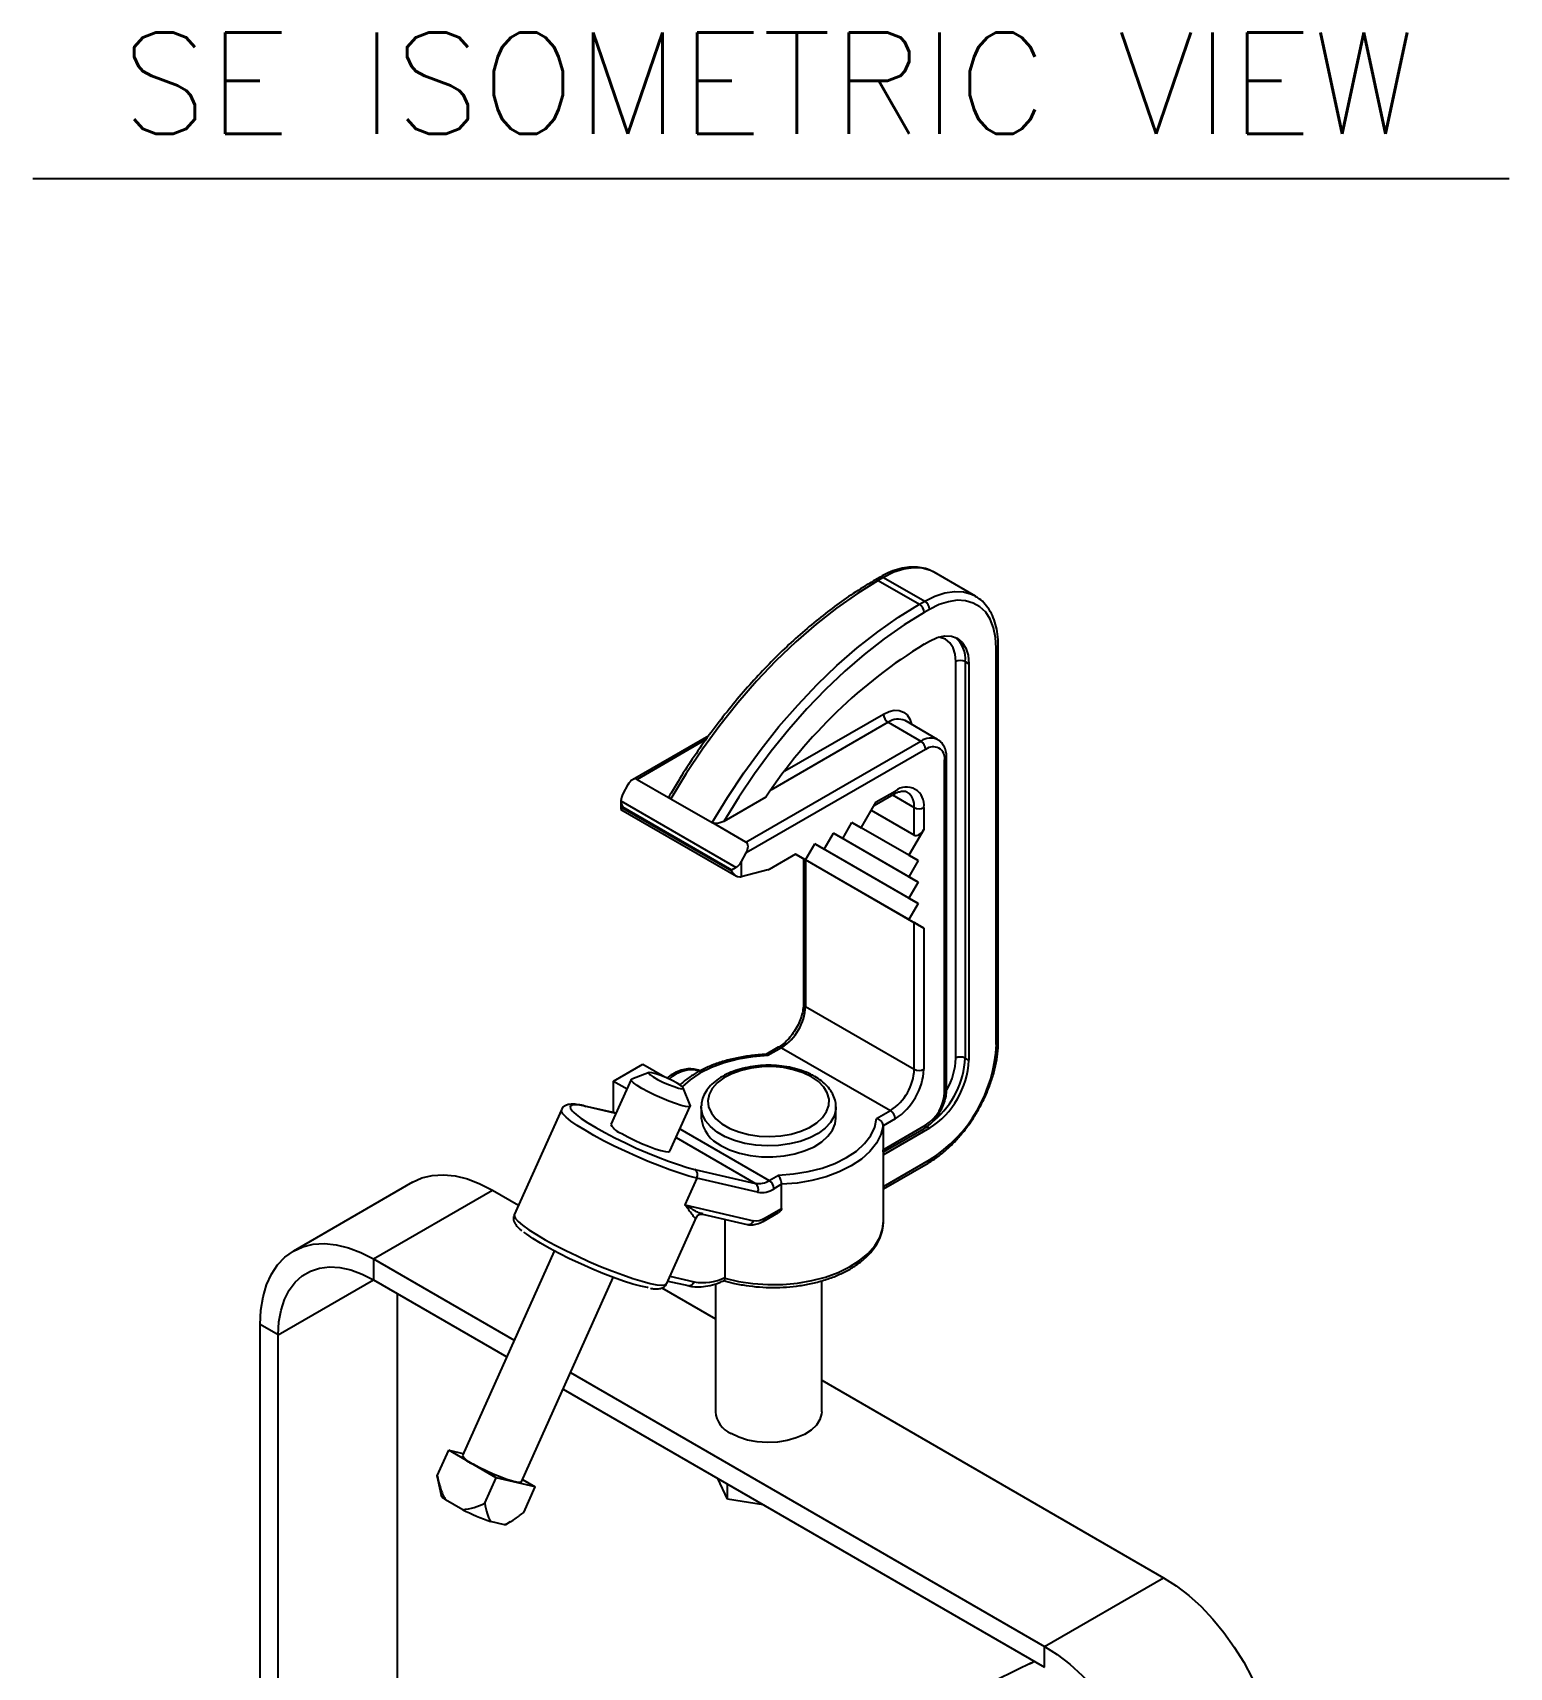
# Model space of a CAD drawing. Extents: x 14.8 to 109.8, y 1.6 to 86.6.
# Drawn here: x 70.4 to 81.36, y 74.1 to 86.24 of the extents above; entities that cross this region are included whole.
import ezdxf
from ezdxf.enums import TextEntityAlignment as Align

# ---------------------------------------------------------------- set-up
doc = ezdxf.new("R2010")
doc.units = 0
doc.header["$MEASUREMENT"] = 0
doc.layers.add('OBJECT', color=7, linetype='CONTINUOUS')
doc.styles.get("Standard").update_dxf_attribs({"font": 'SIMPLEX'})

msp = doc.modelspace()

# ---------------------------------------------------------------- linework, layer by layer
at = {"layer": 'OBJECT', "color": 1}
msp.add_line((70.399, 85.154), (81.361, 85.154), dxfattribs=at)
at = {"layer": 'OBJECT'}
for p, q in [((76.691, 82.195), (76.651, 82.172)), ((76.716, 82.192), (76.676, 82.169)), ((76.676, 82.169), (76.982, 81.993)), ((76.716, 82.192), (77.022, 82.016)), ((77.397, 82.053), (77.091, 82.23)), ((76.982, 81.993), (77.022, 82.016)), ((77.057, 81.955), (77.017, 81.932)), ((77.017, 81.697), (77.057, 81.72)), ((77.552, 78.725), (77.552, 81.669)), ((77.567, 78.746), (77.567, 81.689)), ((77.251, 78.623), (77.251, 81.567)), ((77.322, 81.567), (77.349, 81.551)), ((77.322, 81.567), (77.322, 78.623)), ((77.349, 81.551), (77.349, 78.608)), ((75.983, 80.756), (76.714, 81.178)), ((76.75, 81.117), (75.878, 80.613)), ((76.75, 81.117), (76.992, 80.977)), ((77.117, 80.989), (76.875, 81.129)), ((75.418, 81.017), (74.851, 80.69)), ((75.397, 80.988), (74.886, 80.693)), ((75.694, 80.227), (76.992, 80.977)), ((77.028, 80.915), (75.696, 80.147)), ((77.169, 78.37), (77.169, 80.834)), ((77.184, 78.391), (77.184, 80.854)), ((74.886, 80.693), (75.137, 80.548)), ((74.818, 80.654), (74.78, 80.586)), ((76.646, 80.499), (76.792, 80.584)), ((76.661, 80.525), (76.802, 80.606)), ((76.781, 80.578), (76.943, 80.484)), ((74.766, 80.535), (74.766, 80.47)), ((74.766, 80.533), (75.622, 80.039)), ((74.766, 80.47), (75.623, 79.975)), ((75.588, 80.02), (74.78, 80.486)), ((74.78, 80.486), (74.78, 80.479)), ((74.78, 80.479), (75.588, 80.013)), ((75.137, 80.548), (75.443, 80.372)), ((75.842, 80.562), (75.529, 80.381)), ((76.55, 80.334), (76.661, 80.525)), ((76.943, 80.28), (76.625, 80.463)), ((76.943, 80.28), (76.943, 80.484)), ((77.014, 80.484), (77.014, 80.321)), ((75.694, 80.227), (75.443, 80.372)), ((76.412, 80.254), (76.481, 80.374)), ((76.481, 80.374), (76.55, 80.334)), ((76.55, 80.334), (76.481, 80.374)), ((76.904, 80.13), (76.481, 80.373)), ((76.973, 80.09), (76.481, 80.373)), ((76.137, 80.095), (76.206, 80.214)), ((76.904, 79.811), (76.205, 80.214)), ((76.973, 79.771), (76.205, 80.214)), ((76.206, 80.214), (76.274, 80.175)), ((76.274, 80.175), (76.206, 80.214)), ((76.274, 80.175), (76.343, 80.294)), ((76.343, 80.294), (76.412, 80.254)), ((76.412, 80.254), (76.343, 80.294)), ((76.904, 79.97), (76.343, 80.294)), ((76.973, 79.931), (76.343, 80.294)), ((77.014, 80.321), (76.904, 80.13)), ((75.659, 80.079), (75.696, 80.147)), ((76.062, 80.138), (75.866, 80.025)), ((76.062, 80.138), (76.137, 80.095)), ((76.137, 80.095), (76.062, 80.138)), ((76.904, 79.652), (76.062, 80.138)), ((76.121, 80.104), (76.062, 80.138)), ((76.121, 80.104), (76.121, 79.028)), ((76.943, 79.629), (76.136, 80.095)), ((76.136, 80.095), (76.136, 79.008)), ((76.904, 80.13), (76.973, 80.09)), ((76.973, 80.09), (76.904, 79.97)), ((75.588, 80.013), (75.588, 80.02)), ((75.659, 80.079), (75.659, 79.97)), ((75.856, 80.021), (75.659, 79.97)), ((76.904, 79.97), (76.973, 79.931)), ((76.973, 79.931), (76.904, 79.811)), ((76.904, 79.811), (76.973, 79.771)), ((76.973, 79.771), (76.904, 79.652)), ((76.904, 79.652), (77.014, 79.588)), ((76.943, 78.541), (76.943, 79.629)), ((77.014, 79.588), (77.014, 78.541)), ((76.136, 79.008), (76.943, 78.541)), ((75.934, 78.704), (75.841, 78.65)), ((75.959, 78.701), (75.857, 78.642)), ((75.959, 78.701), (76.767, 78.235)), ((74.711, 78.453), (74.929, 78.578)), ((74.976, 78.516), (74.846, 78.468)), ((74.929, 78.578), (75.091, 78.484)), ((77.322, 78.623), (77.349, 78.608)), ((74.842, 78.465), (74.692, 78.13)), ((74.711, 78.453), (74.811, 78.395)), ((74.711, 78.219), (74.711, 78.453)), ((75.09, 78.484), (75.091, 78.484)), ((75.091, 78.484), (75.091, 78.483)), ((75.28, 78.274), (75.229, 78.403)), ((74.73, 78.214), (74.498, 78.268)), ((74.729, 78.213), (74.507, 78.265)), ((75.13, 77.933), (75.28, 78.268)), ((75.362, 78.261), (75.362, 78.269)), ((74.324, 78.241), (73.973, 77.461)), ((75.362, 78.261), (75.362, 78.179)), ((76.362, 78.179), (76.362, 78.261)), ((76.664, 78.176), (76.767, 78.235)), ((76.802, 78.174), (76.713, 78.122)), ((75.175, 78.035), (75.765, 77.694)), ((75.204, 78.098), (75.867, 77.716)), ((76.713, 77.944), (77.028, 78.125)), ((76.713, 78.122), (76.713, 77.944)), ((76.714, 77.928), (77.017, 78.102)), ((77.057, 78.103), (76.715, 77.906)), ((77.037, 78.115), (77.057, 78.103)), ((76.715, 77.415), (76.715, 77.928)), ((75.314, 77.798), (75.765, 77.694)), ((76.715, 77.671), (77.057, 77.868)), ((76.715, 77.654), (77.047, 77.845)), ((73.218, 77.702), (72.334, 77.192)), ((75.329, 77.733), (75.241, 77.535)), ((75.78, 77.629), (75.329, 77.733)), ((75.867, 77.716), (75.936, 77.756)), ((75.958, 77.687), (75.902, 77.654)), ((75.958, 77.508), (75.958, 77.687)), ((72.929, 77.133), (73.813, 77.643)), ((73.813, 77.643), (74.005, 77.532)), ((75.106, 76.952), (75.327, 77.444)), ((75.241, 77.535), (75.75, 77.417)), ((75.337, 77.456), (75.338, 77.458)), ((75.371, 77.466), (75.703, 77.389)), ((75.537, 77.428), (75.537, 76.994)), ((75.821, 77.412), (75.936, 77.478)), ((75.831, 77.435), (75.958, 77.508)), ((74.271, 77.192), (73.589, 75.675)), ((72.929, 77.133), (73.973, 76.53)), ((72.929, 77.133), (72.929, 76.978)), ((72.222, 76.569), (72.929, 76.977)), ((72.929, 76.978), (73.918, 76.407)), ((74.027, 75.479), (74.709, 76.996)), ((75.114, 76.969), (75.264, 76.935)), ((75.13, 77.005), (75.31, 76.963)), ((75.467, 76.949), (75.467, 75.999)), ((75.537, 76.994), (75.536, 76.99)), ((76.257, 75.999), (76.257, 76.972)), ((73.106, 72.766), (73.106, 76.875)), ((75.069, 76.918), (75.467, 76.688)), ((72.222, 76.569), (72.088, 76.647)), ((72.088, 72.401), (72.088, 76.647)), ((72.222, 72.357), (72.222, 76.569)), ((74.391, 76.289), (77.911, 74.257)), ((76.257, 76.232), (78.795, 74.767)), ((74.336, 76.166), (77.911, 74.102)), ((73.402, 75.523), (73.487, 75.713)), ((73.84, 75.509), (73.487, 75.713)), ((73.487, 75.713), (73.595, 75.688)), ((73.409, 75.491), (73.402, 75.523)), ((73.407, 75.494), (73.43, 75.379)), ((73.755, 75.319), (73.84, 75.509)), ((74.13, 75.442), (73.84, 75.509)), ((74.035, 75.496), (74.13, 75.442)), ((75.556, 75.349), (75.484, 75.503)), ((74.045, 75.252), (74.13, 75.442)), ((75.556, 75.349), (75.556, 75.461)), ((73.591, 75.271), (73.464, 75.345)), ((75.822, 75.307), (75.556, 75.349)), ((73.901, 75.16), (73.797, 75.185)), ((73.912, 75.163), (73.946, 75.183)), ((77.911, 74.257), (78.795, 74.767)), ((77.837, 74.144), (77.794, 74.124)), ((77.911, 74.102), (77.911, 74.257))]:
    msp.add_line(p, q, dxfattribs=at)
at = {"layer": 'OBJECT', "flags": 128}
for points in [[(76.676, 82.169), (76.521, 82.073), (76.367, 81.965), (76.214, 81.845), (76.064, 81.714), (75.916, 81.573), (75.773, 81.422), (75.634, 81.262), (75.5, 81.093), (75.372, 80.918), (75.251, 80.736), (75.137, 80.548)], [(77.091, 82.23), (77.064, 82.243), (77.003, 82.261), (76.937, 82.264), (76.866, 82.254), (76.792, 82.23), (76.716, 82.192)], [(77.022, 82.016), (77.097, 82.053), (77.171, 82.078), (77.242, 82.088), (77.309, 82.084), (77.369, 82.067), (77.4, 82.052)], [(75.443, 80.372), (75.557, 80.559), (75.678, 80.741), (75.806, 80.917), (75.939, 81.085), (76.078, 81.245), (76.222, 81.397), (76.369, 81.538), (76.52, 81.669), (76.672, 81.789), (76.827, 81.897), (76.982, 81.993)], [(77.017, 81.932), (76.868, 81.84), (76.719, 81.736), (76.572, 81.621), (76.427, 81.496), (76.285, 81.36), (76.146, 81.216), (76.012, 81.063), (75.882, 80.902), (75.758, 80.734), (75.64, 80.56), (75.529, 80.381)], [(77.552, 81.669), (77.547, 81.747), (77.532, 81.818), (77.508, 81.881), (77.474, 81.933), (77.431, 81.974), (77.381, 82.002), (77.325, 82.019), (77.263, 82.022), (77.197, 82.012), (77.128, 81.99), (77.057, 81.955)], [(77.057, 81.72), (77.114, 81.746), (77.169, 81.758), (77.219, 81.756), (77.263, 81.74), (77.299, 81.71), (77.326, 81.667), (77.343, 81.614), (77.349, 81.551)], [(77.251, 81.567), (77.246, 81.622), (77.232, 81.669), (77.208, 81.706), (77.176, 81.733), (77.137, 81.747), (77.123, 81.749)], [(76.714, 81.178), (76.756, 81.197), (76.795, 81.206), (76.832, 81.205), (76.864, 81.193), (76.891, 81.171), (76.91, 81.14), (76.922, 81.102)], [(75.857, 78.642), (75.745, 78.634), (75.636, 78.617), (75.533, 78.59), (75.438, 78.555), (75.352, 78.513), (75.279, 78.463), (75.222, 78.412)], [(75.183, 78.438), (75.146, 78.458), (75.105, 78.477), (75.063, 78.494), (75.026, 78.508), (74.996, 78.515), (74.978, 78.517), (74.974, 78.512), (74.983, 78.5), (75.005, 78.485), (75.038, 78.466), (75.077, 78.446), (75.12, 78.427), (75.16, 78.412), (75.194, 78.401), (75.218, 78.397), (75.229, 78.399), (75.226, 78.407), (75.211, 78.42), (75.183, 78.438)], [(76.18, 78.485), (76.118, 78.515), (76.048, 78.538), (75.972, 78.553), (75.892, 78.561), (75.812, 78.56), (75.732, 78.55), (75.658, 78.533), (75.589, 78.508), (75.53, 78.477), (75.481, 78.44), (75.444, 78.398), (75.421, 78.354), (75.412, 78.307), (75.417, 78.261), (75.437, 78.216), (75.471, 78.173), (75.516, 78.135), (75.574, 78.102), (75.64, 78.076), (75.713, 78.056), (75.791, 78.045), (75.872, 78.042), (75.952, 78.047), (76.029, 78.06), (76.101, 78.082), (76.165, 78.11), (76.22, 78.144), (76.263, 78.184), (76.293, 78.227), (76.309, 78.272), (76.311, 78.319), (76.298, 78.365), (76.272, 78.409), (76.232, 78.449), (76.18, 78.485)], [(75.28, 78.274), (75.28, 78.268), (75.269, 78.263), (75.246, 78.265), (75.213, 78.273), (75.17, 78.286), (75.122, 78.304), (75.07, 78.326), (75.017, 78.349), (74.967, 78.374), (74.922, 78.399), (74.886, 78.421), (74.859, 78.44), (74.845, 78.456), (74.842, 78.465), (74.846, 78.468)], [(74.507, 78.265), (74.46, 78.274), (74.424, 78.277), (74.401, 78.274), (74.39, 78.265), (74.391, 78.25), (74.406, 78.23), (74.416, 78.22)], [(74.498, 78.268), (74.5, 78.268), (74.507, 78.265)], [(75.329, 77.733), (75.271, 77.748), (75.204, 77.769), (75.13, 77.794), (75.051, 77.824), (74.968, 77.857), (74.883, 77.893), (74.798, 77.932), (74.716, 77.971), (74.637, 78.011), (74.564, 78.05), (74.499, 78.088), (74.442, 78.124), (74.395, 78.156), (74.359, 78.185), (74.335, 78.209), (74.324, 78.229), (74.324, 78.241)], [(74.416, 78.22), (74.433, 78.205), (74.471, 78.176), (74.521, 78.143), (74.58, 78.108), (74.647, 78.071), (74.721, 78.032), (74.799, 77.994), (74.88, 77.956), (74.962, 77.921), (75.043, 77.888), (75.12, 77.859), (75.192, 77.833), (75.258, 77.813), (75.314, 77.798)], [(76.362, 78.262), (76.361, 78.242), (76.348, 78.194), (76.322, 78.147), (76.282, 78.104), (76.23, 78.065), (76.168, 78.032), (76.096, 78.006), (76.018, 77.987), (75.936, 77.975), (75.851, 77.972), (75.767, 77.977), (75.685, 77.991), (75.609, 78.012), (75.54, 78.04), (75.48, 78.075), (75.431, 78.115), (75.394, 78.159), (75.371, 78.206), (75.362, 78.255), (75.362, 78.261)], [(75.508, 77.975), (75.573, 77.943), (75.646, 77.919), (75.726, 77.901), (75.809, 77.892), (75.894, 77.891), (75.978, 77.898), (76.058, 77.914), (76.133, 77.937), (76.2, 77.966), (76.257, 78.003), (76.303, 78.044), (76.337, 78.089), (76.356, 78.136), (76.362, 78.179)], [(75.936, 77.756), (76.048, 77.764), (76.156, 77.781), (76.259, 77.808), (76.355, 77.842), (76.44, 77.885), (76.514, 77.934), (76.574, 77.989), (76.62, 78.049), (76.65, 78.111), (76.664, 78.176)], [(74.772, 78.064), (74.816, 78.039), (74.866, 78.014), (74.919, 77.991), (74.971, 77.969), (75.02, 77.951), (75.062, 77.938), (75.096, 77.93), (75.119, 77.928), (75.129, 77.933), (75.13, 77.933)], [(76.713, 78.122), (76.696, 78.056), (76.663, 77.992), (76.614, 77.931), (76.551, 77.874), (76.475, 77.824), (76.387, 77.78), (76.29, 77.743), (76.184, 77.715), (76.073, 77.696), (75.958, 77.687)], [(73.218, 77.702), (73.288, 77.734), (73.365, 77.752), (73.448, 77.757), (73.535, 77.749), (73.626, 77.727), (73.719, 77.691), (73.813, 77.643)], [(73.973, 77.461), (73.972, 77.453), (73.981, 77.435), (74.002, 77.411), (74.036, 77.383), (74.082, 77.35), (74.138, 77.314), (74.204, 77.276), (74.277, 77.236), (74.357, 77.195), (74.441, 77.155), (74.527, 77.115), (74.614, 77.078), (74.699, 77.044), (74.78, 77.014), (74.855, 76.988), (74.924, 76.967), (74.983, 76.952), (75.032, 76.942), (75.069, 76.939), (75.094, 76.942), (75.106, 76.952), (75.106, 76.952)], [(75.327, 77.444), (75.327, 77.444), (75.324, 77.439)], [(75.536, 76.99), (75.639, 76.966), (75.746, 76.95), (75.857, 76.943), (75.967, 76.944), (76.077, 76.954), (76.183, 76.972), (76.284, 76.999), (76.378, 77.033), (76.463, 77.074), (76.538, 77.121), (76.601, 77.174), (76.651, 77.231), (76.687, 77.291), (76.708, 77.354), (76.715, 77.415)], [(74.968, 76.919), (74.962, 76.92), (74.913, 76.93), (74.853, 76.947), (74.785, 76.968), (74.711, 76.995), (74.632, 77.025), (74.55, 77.059), (74.467, 77.096), (74.385, 77.134), (74.307, 77.173), (74.234, 77.212), (74.169, 77.249), (74.112, 77.284), (74.066, 77.316), (74.044, 77.333)], [(72.088, 76.647), (72.093, 76.752), (72.109, 76.851), (72.135, 76.94), (72.171, 77.02), (72.217, 77.089), (72.271, 77.147), (72.334, 77.192), (72.405, 77.224), (72.481, 77.242), (72.564, 77.247), (72.651, 77.239), (72.742, 77.216), (72.835, 77.181), (72.929, 77.133)], [(72.222, 76.569), (72.227, 76.665), (72.243, 76.753), (72.268, 76.832), (72.303, 76.902), (72.347, 76.961), (72.4, 77.008), (72.46, 77.043), (72.527, 77.065), (72.601, 77.074), (72.678, 77.069), (72.76, 77.051), (72.844, 77.021), (72.929, 76.978)], [(76.257, 75.999), (76.256, 75.983), (76.243, 75.94), (76.217, 75.899), (76.178, 75.862), (76.128, 75.83), (76.067, 75.804), (76, 75.785), (75.927, 75.774), (75.852, 75.771), (75.778, 75.776), (75.706, 75.789), (75.64, 75.81), (75.583, 75.838)], [(74.027, 75.479), (74.027, 75.478), (74.016, 75.474), (73.993, 75.476), (73.96, 75.484), (73.918, 75.497), (73.869, 75.515), (73.817, 75.536), (73.764, 75.56), (73.714, 75.585), (73.669, 75.609)], [(73.901, 75.16), (73.909, 75.162), (73.912, 75.163)], [(78.795, 74.767), (78.889, 74.707), (78.982, 74.635), (79.073, 74.552), (79.16, 74.46), (79.242, 74.36), (79.319, 74.252), (79.39, 74.139), (79.452, 74.021), (79.507, 73.901), (79.553, 73.779), (79.589, 73.658), (79.615, 73.538), (79.631, 73.422), (79.636, 73.31)], [(77.911, 74.257), (78.005, 74.196), (78.098, 74.124), (78.189, 74.042), (78.276, 73.95), (78.358, 73.849), (78.435, 73.742), (78.506, 73.629), (78.569, 73.511), (78.623, 73.391), (78.669, 73.269), (78.705, 73.148), (78.731, 73.028), (78.747, 72.911), (78.752, 72.799)]]:
    msp.add_lwpolyline(points, dxfattribs=at)
at = {"layer": 'OBJECT'}
for centre, radius, start, end in [((76.662, 82.149), 0.0251, 54.3807, 114.2932), ((76.702, 82.172), 0.0251, 54.3782, 114.3115), ((76.94, 81.928), 0.0768, 2.6045, 57.3956), ((76.981, 81.951), 0.0768, 2.6045, 57.3956), ((78.983, 78.485), 3.765, 121.4644, 146.5293), ((77.109, 81.586), 0.214, 354.8659, 48.9021), ((77.542, 81.692), 0.0251, 294.3766, 354.289), ((77.286, 81.499), 0.0769, 62.6097, 117.3904), ((76.791, 81.181), 0.0768, 182.6054, 237.3947), ((76.823, 81.014), 0.126, 65.6924, 125.6178), ((77.066, 80.874), 0.126, 66.0986, 125.5824), ((76.951, 80.912), 0.0768, 2.6063, 57.3938), ((77.083, 80.848), 0.0873, 350.7861, 129.2029), ((77.159, 80.856), 0.0243, 293.158, 355.537), ((76.779, 80.603), 0.0232, 302.8729, 8.4389), ((76.885, 80.505), 0.131, 350.7859, 129.2032), ((76.818, 80.496), 0.126, 354.3918, 54.1622), ((76.979, 80.552), 0.0769, 242.61, 297.3901), ((75.846, 80.058), 0.038, 285.068, 300.5406), ((75.752, 79.025), 0.384, 302.6055, 357.3946), ((76.146, 79.03), 0.0251, 185.696, 245.6237), ((75.945, 78.684), 0.0226, 50.5752, 118.1303), ((76.482, 78.772), 1.072, 302.4873, 357.5127), ((77.286, 78.555), 0.0769, 62.6097, 117.3904), ((77.542, 78.748), 0.0251, 294.3747, 354.3056), ((75.294, 78.288), 0.248, 77.4943, 133.3683), ((76.56, 78.559), 0.384, 302.6055, 357.3946), ((76.554, 78.562), 0.461, 302.6054, 357.3946), ((76.979, 78.61), 0.0769, 242.61, 297.3901), ((76.716, 78.637), 0.633, 302.6055, 357.3945), ((76.676, 78.657), 0.646, 310.1677, 357.0363), ((76.735, 78.64), 0.517, 330.7363, 358.1148), ((77.159, 78.393), 0.0251, 294.3742, 354.3057), ((76.862, 78.384), 0.307, 302.6054, 357.3947), ((75.613, 78.205), 0.252, 185.7958, 245.5245), ((76.725, 78.17), 0.0768, 2.6054, 57.3947), ((74.819, 78.202), 0.146, 209.5334, 251.2102), ((77.005, 78.122), 0.0225, 301.7934, 9.5184), ((75.284, 77.757), 0.0515, 332.1983, 53.7032), ((77.032, 77.866), 0.0252, 305.7059, 5.6207), ((75.788, 77.835), 0.143, 260.7682, 303.3009), ((75.735, 77.653), 0.0515, 332.1995, 53.7015), ((75.825, 77.651), 0.0768, 2.6054, 57.3947), ((75.808, 77.798), 0.172, 260.7686, 303.3012), ((75.368, 77.419), 0.0488, 129.6186, 155.8393), ((75.709, 77.432), 0.0437, 262.6029, 339.9196), ((75.768, 77.53), 0.114, 260.7679, 303.3014), ((75.806, 77.432), 0.0252, 305.7048, 5.6207), ((75.269, 76.978), 0.0437, 262.6053, 339.9172), ((75.376, 77.32), 0.363, 259.4931, 296.1916), ((75.657, 76.013), 0.19, 184.2516, 247.0687), ((73.716, 75.747), 0.146, 209.5321, 251.2111), ((73.501, 75.416), 0.0804, 207.0494, 242.3051), ((74.354, 76.794), 1.703, 243.3874, 250.9033)]:
    msp.add_arc(centre, radius, start, end, dxfattribs=at)
for centre, major_axis, ratio, start_param, end_param in [((74.853, 80.633), (0.0326, 0.0603), 0.595383, 6.266291, 7.837087), ((74.816, 80.566), (0.0348, 0.0642), 0.558702, 1.555919, 2.373106), ((74.816, 80.506), (-0.0354, 0.0612), 0.577335, 0.817147, 1.570756), ((74.816, 80.499), (0.05, 0.0289), 0.00007, 2.356154, 3.141633), ((75.661, 80.167), (0.0326, 0.0603), 0.595383, 4.695495, 6.266291), ((76.979, 80.341), (0.0354, 0.0612), 0.577335, 3.141633, 4.71243), ((76.171, 80.075), (0.05, -0.0289), 0.00007, 2.356235, 3.141633), ((75.623, 80.04), (0.05, 0.0289), 0.00007, 1.602545, 2.356154), ((75.623, 80.033), (-0.0354, 0.0612), 0.577335, 1.570756, 2.871515), ((75.623, 80.1), (0.0348, 0.0642), 0.558702, 3.880325, 4.697512), ((75.623, 79.991), (0.0498, -0.0096), 0.40502, 5.305495, 5.575531), ((76.979, 79.609), (0.05, -0.0289), 0.00007, 0.785439, 2.356235)]:
    msp.add_ellipse(centre, major_axis=major_axis, ratio=ratio, start_param=start_param, end_param=end_param, dxfattribs=at)
for points, knots in [([(77.088, 82.23), (77.081, 82.234), (77.058, 82.249), (77.012, 82.262), (76.952, 82.271), (76.887, 82.267), (76.819, 82.253), (76.754, 82.229), (76.711, 82.205), (76.691, 82.195)], [0, 0, 0, 0, 0.058518, 0.215686, 0.373147, 0.532784, 0.695403, 0.860601, 1, 1, 1, 1]), ([(76.651, 82.172), (76.627, 82.157), (76.556, 82.116), (76.439, 82.039), (76.3, 81.938), (76.164, 81.828), (76.029, 81.71), (75.897, 81.583), (75.769, 81.448), (75.643, 81.307), (75.523, 81.158), (75.406, 81.004), (75.295, 80.844), (75.203, 80.701), (75.15, 80.612), (75.13, 80.578)], [0, 0, 0, 0, 0.0435066, 0.1260649, 0.2086154, 0.2911484, 0.3736619, 0.4561557, 0.5386305, 0.6210883, 0.7035316, 0.7859629, 0.8683851, 0.9508015, 1, 1, 1, 1]), ([(77.567, 81.689), (77.567, 81.704), (77.566, 81.745), (77.557, 81.809), (77.538, 81.879), (77.51, 81.941), (77.472, 81.993), (77.435, 82.03), (77.408, 82.045), (77.399, 82.05)], [0, 0, 0, 0, 0.0889084, 0.2572681, 0.4256737, 0.5929425, 0.7577649, 0.9192088, 1, 1, 1, 1]), ([(77.184, 80.854), (77.183, 80.863), (77.182, 80.887), (77.174, 80.922), (77.155, 80.956), (77.135, 80.979), (77.12, 80.986), (77.116, 80.988)], [0, 0, 0, 0, 0.157817, 0.42263, 0.67188, 0.910616, 1, 1, 1, 1]), ([(75.137, 80.548), (75.134, 80.55), (75.129, 80.554), (75.126, 80.563), (75.126, 80.571), (75.13, 80.576), (75.131, 80.578)], [0, 0, 0, 0, 0.244481, 0.487819, 0.83094, 1, 1, 1, 1]), ([(76.792, 80.584), (76.798, 80.587), (76.816, 80.596), (76.843, 80.605), (76.869, 80.606), (76.884, 80.604), (76.89, 80.599), (76.891, 80.598)], [0, 0, 0, 0, 0.137343, 0.399134, 0.661422, 0.933845, 1, 1, 1, 1]), ([(75.529, 80.381), (75.52, 80.377), (75.505, 80.37), (75.482, 80.365), (75.464, 80.365), (75.451, 80.368), (75.445, 80.371), (75.443, 80.372)], [0, 0, 0, 0, 0.35028, 0.585229, 0.760499, 0.899707, 1, 1, 1, 1]), ([(76.121, 79.028), (76.121, 79.021), (76.12, 78.999), (76.114, 78.959), (76.098, 78.909), (76.075, 78.858), (76.046, 78.81), (76.012, 78.767), (75.976, 78.732), (75.949, 78.713), (75.936, 78.705), (75.934, 78.704)], [0, 0, 0, 0, 0.067195, 0.19703, 0.328082, 0.46016, 0.592763, 0.725247, 0.856829, 0.979682, 1, 1, 1, 1]), ([(75.844, 78.651), (75.832, 78.65), (75.787, 78.649), (75.709, 78.64), (75.612, 78.623), (75.519, 78.599), (75.432, 78.568), (75.352, 78.531), (75.28, 78.487), (75.231, 78.451), (75.209, 78.429), (75.205, 78.424)], [0, 0, 0, 0, 0.045696, 0.176697, 0.307863, 0.439212, 0.570818, 0.70274, 0.834993, 0.9675, 1, 1, 1, 1]), ([(75.844, 78.651), (75.846, 78.65), (75.85, 78.65), (75.855, 78.645), (75.857, 78.642), (75.857, 78.642)], [0, 0, 0, 0, 0.530261, 0.989366, 1, 1, 1, 1]), ([(77.047, 77.845), (77.059, 77.853), (77.095, 77.874), (77.153, 77.917), (77.22, 77.977), (77.283, 78.045), (77.343, 78.119), (77.396, 78.199), (77.444, 78.283), (77.485, 78.37), (77.518, 78.459), (77.544, 78.547), (77.56, 78.635), (77.566, 78.701), (77.567, 78.737), (77.567, 78.746)], [0, 0, 0, 0, 0.044818, 0.129353, 0.213789, 0.298089, 0.382269, 0.466368, 0.550437, 0.634532, 0.718694, 0.802982, 0.887454, 0.972156, 1, 1, 1, 1]), ([(75.351, 78.528), (75.348, 78.53), (75.332, 78.539), (75.297, 78.544), (75.25, 78.544), (75.201, 78.531), (75.152, 78.509), (75.121, 78.486), (75.106, 78.476)], [0, 0, 0, 0, 0.045001, 0.232065, 0.420731, 0.616209, 0.819185, 1, 1, 1, 1]), ([(76.205, 78.488), (76.195, 78.493), (76.164, 78.51), (76.108, 78.533), (76.036, 78.553), (75.96, 78.566), (75.881, 78.572), (75.802, 78.57), (75.724, 78.56), (75.65, 78.543), (75.581, 78.52), (75.518, 78.489), (75.463, 78.452), (75.419, 78.409), (75.386, 78.362), (75.367, 78.315), (75.364, 78.284), (75.363, 78.27)], [0, 0, 0, 0, 0.0373973, 0.1075507, 0.1775581, 0.2473896, 0.3170933, 0.3867622, 0.4564946, 0.5263782, 0.5965294, 0.6670494, 0.7379687, 0.8090385, 0.8794097, 0.9479365, 1, 1, 1, 1]), ([(76.361, 78.262), (76.361, 78.267), (76.363, 78.288), (76.353, 78.325), (76.332, 78.373), (76.298, 78.416), (76.257, 78.455), (76.222, 78.477), (76.205, 78.488)], [0, 0, 0, 0, 0.0508616, 0.2386046, 0.4263748, 0.6182505, 0.8159799, 1, 1, 1, 1]), ([(77.017, 78.102), (77.025, 78.107), (77.047, 78.121), (77.08, 78.15), (77.115, 78.193), (77.145, 78.241), (77.167, 78.292), (77.181, 78.343), (77.183, 78.375), (77.184, 78.391)], [0, 0, 0, 0, 0.084369, 0.238909, 0.392869, 0.546381, 0.700223, 0.855221, 1, 1, 1, 1]), ([(74.498, 78.268), (74.489, 78.27), (74.463, 78.276), (74.424, 78.282), (74.391, 78.282), (74.364, 78.277), (74.343, 78.266), (74.327, 78.252), (74.325, 78.241), (74.324, 78.239)], [0, 0, 0, 0, 0.117538, 0.351744, 0.597237, 0.736943, 0.856577, 0.970837, 1, 1, 1, 1]), ([(76.713, 78.122), (76.712, 78.127), (76.711, 78.136), (76.704, 78.15), (76.693, 78.162), (76.679, 78.171), (76.669, 78.175), (76.664, 78.176), (76.664, 78.176)], [0, 0, 0, 0, 0.19777, 0.395372, 0.598085, 0.812872, 0.995764, 1, 1, 1, 1]), ([(76.714, 77.928), (76.714, 77.928), (76.714, 77.927), (76.713, 77.93), (76.713, 77.935), (76.713, 77.941), (76.713, 77.944)], [0, 0, 0, 0, 0.097439, 0.481139, 0.777155, 1, 1, 1, 1]), ([(75.958, 77.687), (75.958, 77.691), (75.957, 77.701), (75.954, 77.717), (75.948, 77.732), (75.942, 77.746), (75.938, 77.753), (75.936, 77.755), (75.936, 77.756)], [0, 0, 0, 0, 0.19777, 0.395373, 0.598086, 0.812873, 0.995765, 1, 1, 1, 1]), ([(73.975, 77.46), (73.973, 77.456), (73.966, 77.444), (73.968, 77.422), (73.976, 77.401), (73.99, 77.38), (74.006, 77.362), (74.023, 77.348), (74.03, 77.343)], [0, 0, 0, 0, 0.0754451, 0.2272752, 0.3809855, 0.5690229, 0.8403466, 1, 1, 1, 1]), ([(75.324, 77.439), (75.321, 77.438), (75.316, 77.437), (75.304, 77.449), (75.288, 77.472), (75.266, 77.502), (75.249, 77.525), (75.241, 77.535), (75.241, 77.535)], [0, 0, 0, 0, 0.172667, 0.350565, 0.584726, 0.823543, 0.997249, 1, 1, 1, 1]), ([(75.373, 77.468), (75.364, 77.47), (75.334, 77.477), (75.289, 77.506), (75.251, 77.528), (75.241, 77.535), (75.241, 77.535)], [0, 0, 0, 0, 0.25389, 0.796598, 0.996747, 1, 1, 1, 1]), ([(75.329, 77.443), (75.33, 77.447), (75.332, 77.453), (75.336, 77.456), (75.337, 77.457)], [0, 0, 0, 0, 0.687719, 1, 1, 1, 1]), ([(75.339, 77.457), (75.341, 77.459), (75.347, 77.465), (75.364, 77.468), (75.371, 77.465), (75.372, 77.465)], [0, 0, 0, 0, 0.266443, 0.84705, 1, 1, 1, 1]), ([(75.528, 76.974), (75.551, 76.967), (75.605, 76.951), (75.694, 76.935), (75.793, 76.924), (75.894, 76.92), (75.995, 76.923), (76.094, 76.934), (76.191, 76.952), (76.283, 76.977), (76.37, 77.009), (76.449, 77.047), (76.521, 77.091), (76.582, 77.141), (76.634, 77.195), (76.674, 77.253), (76.7, 77.314), (76.715, 77.372), (76.714, 77.409), (76.714, 77.425)], [0, 0, 0, 0, 0.046273, 0.10694, 0.16754, 0.228103, 0.288661, 0.349243, 0.409878, 0.470602, 0.531448, 0.592442, 0.653589, 0.714843, 0.776, 0.836737, 0.896646, 0.955457, 1, 1, 1, 1]), ([(75.958, 77.508), (75.957, 77.504), (75.956, 77.497), (75.948, 77.487), (75.94, 77.481), (75.935, 77.478)], [0, 0, 0, 0, 0.295943, 0.590031, 1, 1, 1, 1]), ([(75.703, 77.389), (75.712, 77.388), (75.733, 77.384), (75.769, 77.389), (75.799, 77.4), (75.817, 77.409), (75.821, 77.412)], [0, 0, 0, 0, 0.220583, 0.549249, 0.892256, 1, 1, 1, 1]), ([(74.985, 76.915), (74.995, 76.913), (75.021, 76.91), (75.048, 76.911), (75.075, 76.919), (75.095, 76.932), (75.102, 76.945), (75.105, 76.951)], [0, 0, 0, 0, 0.206571, 0.55018, 0.731766, 0.891119, 1, 1, 1, 1]), ([(75.264, 76.935), (75.275, 76.932), (75.307, 76.926), (75.361, 76.925), (75.428, 76.935), (75.485, 76.952), (75.519, 76.968), (75.531, 76.973)], [0, 0, 0, 0, 0.1380013, 0.3806169, 0.62633, 0.8764188, 1, 1, 1, 1]), ([(75.536, 76.99), (75.536, 76.987), (75.535, 76.979), (75.533, 76.974), (75.531, 76.974), (75.53, 76.973)], [0, 0, 0, 0, 0.389873, 0.778211, 1, 1, 1, 1]), ([(73.402, 75.523), (73.407, 75.5), (73.42, 75.446), (73.441, 75.385), (73.46, 75.352), (73.464, 75.345)], [0, 0, 0, 0, 0.37695, 0.863751, 1, 1, 1, 1]), ([(73.591, 75.271), (73.62, 75.276), (73.676, 75.284), (73.729, 75.308), (73.755, 75.319)], [0, 0, 0, 0, 0.515407, 1, 1, 1, 1]), ([(73.755, 75.319), (73.76, 75.293), (73.768, 75.243), (73.788, 75.204), (73.797, 75.185)], [0, 0, 0, 0, 0.519495, 1, 1, 1, 1]), ([(73.901, 75.16), (73.907, 75.163), (73.933, 75.174), (73.982, 75.204), (74.024, 75.236), (74.045, 75.252)], [0, 0, 0, 0, 0.116887, 0.553886, 1, 1, 1, 1]), ([(77.837, 74.144), (77.835, 74.143), (77.821, 74.138), (77.807, 74.13), (77.796, 74.124)], [0, 0, 0, 0, 0.14554, 1, 1, 1, 1]), ([(77.794, 74.124), (77.767, 74.111), (77.418, 73.944), (76.753, 73.614), (75.798, 73.132), (74.85, 72.636), (74.148, 72.262), (73.763, 72.049), (73.691, 72.01)], [0, 0, 0, 0, 0.019813, 0.251402, 0.483033, 0.714691, 0.94636, 1, 1, 1, 1])]:
    msp.add_open_spline(points, degree=3, knots=knots, dxfattribs=at)

# ---------------------------------------------------------------- texts
at = {"layer": 'OBJECT', "color": 1}
msp.add_text('SE ISOMETRIC VIEW', height=0.75, dxfattribs=at).set_placement((75.862, 85.486), align=Align.CENTER)

doc.saveas('drawing.dxf')
